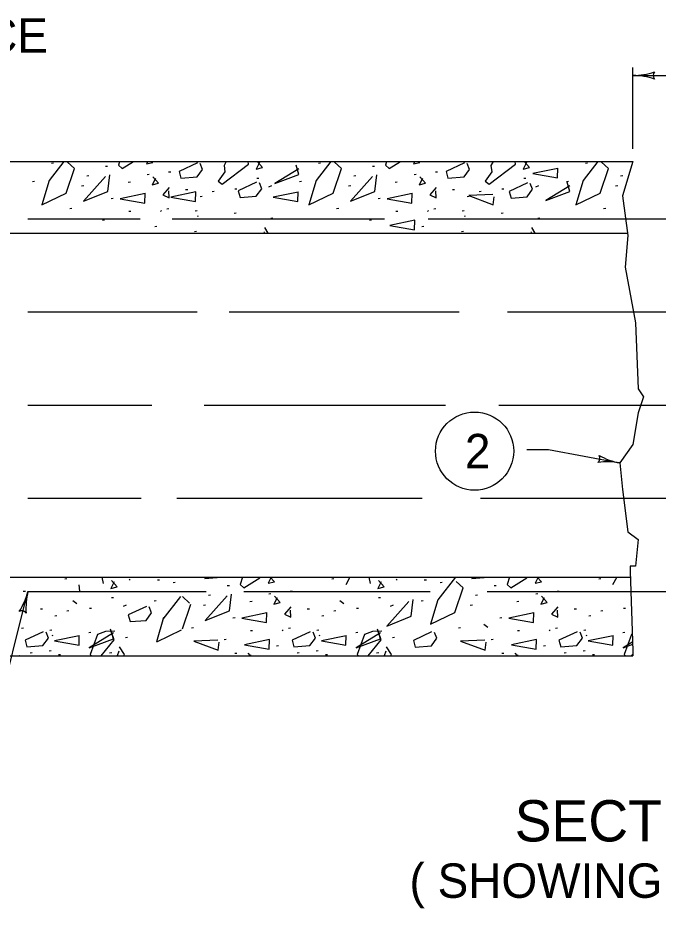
# Model space of a CAD drawing. Extents: x 1007 to 1035.5, y 1000.5 to 1021.5.
# Drawn here: x 1011.6 to 1015.32, y 1006.84 to 1012.01 of the extents above; entities that cross this region are included whole.
import ezdxf

# ---------------------------------------------------------------- set-up
doc = ezdxf.new("R2010")
doc.units = 0
doc.layers.add('Level 1', color=7, linetype='Continuous')

msp = doc.modelspace()

# ---------------------------------------------------------------- linework, layer by layer
at = {"layer": 'Level 1'}
for p, q in [((1015.1748, 1011.2515), (1015.1748, 1011.7252)), ((1015.1748, 1011.6788), (1015.4183, 1011.6788)), ((1008.6292, 1011.1788), (1015.1748, 1011.1788)), ((1011.6558, 1010.8455), (1012.3083, 1010.8455)), ((1012.4944, 1010.8455), (1013.7293, 1010.8455)), ((1013.9831, 1010.8455), (1016.1558, 1010.8455)), ((1008.6292, 1010.7622), (1015.1423, 1010.7622)), ((1011.6558, 1010.3038), (1012.641, 1010.3038)), ((1012.8271, 1010.3038), (1014.1636, 1010.3038)), ((1014.4455, 1010.3038), (1016.1558, 1010.3038)), ((1011.6558, 1009.7622), (1012.3759, 1009.7622)), ((1012.6805, 1009.7622), (1014.0847, 1009.7622)), ((1014.3948, 1009.7622), (1016.1558, 1009.7622)), ((1014.5583, 1009.5033), (1014.6833, 1009.5033)), ((1014.6833, 1009.5033), (1015.098, 1009.4258)), ((1011.6558, 1009.2205), (1012.3139, 1009.2205)), ((1012.5226, 1009.2205), (1013.9493, 1009.2205)), ((1014.2877, 1009.2205), (1016.1558, 1009.2205)), ((1008.6292, 1008.7622), (1015.1606, 1008.7622)), ((1011.3828, 1007.5903), (1011.6558, 1008.6788)), ((1011.6558, 1008.6788), (1012.6918, 1008.6788)), ((1012.9117, 1008.6788), (1013.9944, 1008.6788)), ((1014.3271, 1008.6788), (1016.1558, 1008.6788)), ((1008.6292, 1008.3038), (1015.1748, 1008.3038)), ((1015.1643, 1008.3038), (1015.1748, 1008.3144))]:
    msp.add_line(p, q, dxfattribs=at)
for points in [[(1011.8651, 1011.1788), (1011.7789, 1011.0683)], [(1011.8042, 1011.1685), (1011.7923, 1011.167)], [(1011.879, 1010.9952), (1011.9268, 1011.1371)], [(1011.9268, 1011.1371), (1011.8865, 1011.1744)], [(1012.1194, 1011.1502), (1012.1074, 1011.1487)], [(1012.1888, 1011.1788), (1012.1823, 1011.158)], [(1012.1823, 1011.158), (1012.2032, 1011.1371)], [(1012.2032, 1011.1371), (1012.2688, 1011.1788)], [(1012.3532, 1011.1788), (1012.3462, 1011.1641)], [(1012.3462, 1011.1641), (1012.382, 1011.173)], [(1012.382, 1011.173), (1012.3768, 1011.1788)], [(1012.6413, 1011.1703), (1012.5353, 1011.121), (1012.5457, 1011.0822), (1012.6398, 1011.0896), (1012.6712, 1011.1329), (1012.6578, 1011.1673)], [(1012.7857, 1011.0459), (1012.9395, 1011.1624)], [(1012.8083, 1011.1788), (1012.7962, 1011.155)], [(1012.7962, 1011.155), (1012.8006, 1011.1177)], [(1012.9395, 1011.1624), (1012.9367, 1011.1788)], [(1013.0018, 1011.1721), (1012.9838, 1011.1348)], [(1012.9838, 1011.1348), (1013.0198, 1011.1437)], [(1013.0198, 1011.1437), (1012.9887, 1011.1788)], [(1013.2318, 1011.1366), (1013.0913, 1011.05), (1013.2318, 1011.1023), (1013.2153, 1011.1575)], [(1013.4179, 1011.1788), (1013.3318, 1011.0683)], [(1013.3571, 1011.1685), (1013.3452, 1011.167)], [(1013.4319, 1010.9952), (1013.4798, 1011.1371)], [(1013.4798, 1011.1371), (1013.4394, 1011.1744)], [(1013.6723, 1011.1502), (1013.6603, 1011.1487)], [(1013.7417, 1011.1788), (1013.7352, 1011.158)], [(1013.7352, 1011.158), (1013.7561, 1011.1371)], [(1013.7561, 1011.1371), (1013.8218, 1011.1788)], [(1013.9061, 1011.1788), (1013.8991, 1011.1641)], [(1013.8991, 1011.1641), (1013.9349, 1011.173)], [(1013.9349, 1011.173), (1013.9298, 1011.1788)], [(1014.1942, 1011.1703), (1014.0882, 1011.121), (1014.0986, 1011.0822), (1014.1928, 1011.0896), (1014.2241, 1011.1329), (1014.2107, 1011.1673)], [(1014.3386, 1011.0459), (1014.4924, 1011.1624)], [(1014.3613, 1011.1788), (1014.3491, 1011.155)], [(1014.3491, 1011.155), (1014.3535, 1011.1177)], [(1014.4924, 1011.1624), (1014.4896, 1011.1788)], [(1014.5547, 1011.1721), (1014.5368, 1011.1348)], [(1014.5368, 1011.1348), (1014.5727, 1011.1437)], [(1014.5727, 1011.1437), (1014.5416, 1011.1788)], [(1014.738, 1011.1388), (1014.5931, 1011.109), (1014.7365, 1011.0836), (1014.738, 1011.1403)], [(1014.9708, 1011.1788), (1014.8848, 1011.0683)], [(1014.91, 1011.1685), (1014.8981, 1011.167)], [(1014.9848, 1010.9952), (1015.0327, 1011.1371)], [(1015.0327, 1011.1371), (1014.9923, 1011.1744)], [(1015.1748, 1011.1788), (1015.1133, 1010.9789), (1015.1441, 1010.7483), (1015.1288, 1010.5637), (1015.1903, 1010.2408), (1015.2056, 1009.8563), (1015.2363, 1009.8102), (1015.2056, 1009.7179), (1015.1748, 1009.5334), (1015.098, 1009.4258), (1015.1133, 1009.272), (1015.1441, 1009.0259), (1015.2056, 1008.9798), (1015.1903, 1008.826), (1015.1595, 1008.826), (1015.1595, 1008.7953), (1015.1748, 1008.3339), (1015.1748, 1008.3038)], [(1012.1076, 1011.0908), (1011.9791, 1010.9473), (1012.121, 1011.0041), (1012.1314, 1011.1012)], [(1012.0094, 1011.0952), (1011.9975, 1011.0937)], [(1012.3613, 1011.1025), (1012.3493, 1011.101)], [(1012.397, 1011.0804), (1012.3791, 1011.0431), (1012.415, 1011.0521), (1012.3821, 1011.0894)], [(1012.4859, 1011.1172), (1012.474, 1011.1157)], [(1012.8006, 1011.1177), (1012.7618, 1011.0638)], [(1012.999, 1011.0805), (1012.9871, 1011.079)], [(1013.6605, 1011.0908), (1013.532, 1010.9473), (1013.6739, 1011.0041), (1013.6843, 1011.1012)], [(1013.5623, 1011.0952), (1013.5504, 1011.0937)], [(1013.9143, 1011.1025), (1013.9023, 1011.101)], [(1013.9499, 1011.0804), (1013.932, 1011.0431), (1013.9679, 1011.0521), (1013.935, 1011.0894)], [(1014.0388, 1011.1172), (1014.0269, 1011.1157)], [(1014.3535, 1011.1177), (1014.3147, 1011.0638)], [(1014.5519, 1011.0805), (1014.54, 1011.079)], [(1015.1153, 1011.0952), (1015.1033, 1011.0937)], [(1011.6943, 1011.0622), (1011.6823, 1011.0608)], [(1011.7789, 1011.0683), (1011.7372, 1010.9264)], [(1011.9802, 1011.0366), (1011.9682, 1011.0351)], [(1012.2513, 1011.0586), (1012.2394, 1011.0571)], [(1012.4765, 1011.0265), (1012.4407, 1010.9847), (1012.4765, 1010.9668), (1012.475, 1011.0086)], [(1012.7618, 1011.0638), (1012.7857, 1011.0459)], [(1012.9855, 1011.0576), (1012.8794, 1011.0083), (1012.8899, 1010.9694), (1012.984, 1010.9769), (1013.0153, 1011.0203), (1013.0019, 1011.0546)], [(1013.0724, 1011.037), (1013.0545, 1011.0295)], [(1013.2472, 1011.0622), (1013.2353, 1011.0608)], [(1013.3318, 1011.0683), (1013.2901, 1010.9264)], [(1013.5331, 1011.0366), (1013.5211, 1011.0351)], [(1013.8043, 1011.0586), (1013.7923, 1011.0571)], [(1014.0294, 1011.0265), (1013.9936, 1010.9847), (1014.0294, 1010.9668), (1014.0279, 1011.0086)], [(1014.3147, 1011.0638), (1014.3386, 1011.0459)], [(1014.5615, 1011.0543), (1014.4554, 1011.005), (1014.4659, 1010.9661), (1014.56, 1010.9736), (1014.5913, 1011.0169), (1014.5779, 1011.0513)], [(1014.6253, 1011.037), (1014.6074, 1011.0295)], [(1014.8078, 1011.0377), (1014.6673, 1010.9511), (1014.8078, 1011.0033), (1014.7913, 1011.0586)], [(1014.8001, 1011.0622), (1014.7882, 1011.0608)], [(1014.8848, 1011.0683), (1014.843, 1010.9264)], [(1015.086, 1011.0366), (1015.074, 1011.0351)], [(1011.7372, 1010.9264), (1011.879, 1010.9952)], [(1012.3376, 1010.9922), (1012.1927, 1010.9623), (1012.3361, 1010.9369), (1012.3376, 1010.9937)], [(1012.6324, 1011.0015), (1012.4875, 1010.9717), (1012.6309, 1010.9463), (1012.6324, 1011.003)], [(1012.5849, 1011.0146), (1012.5729, 1011.0131)], [(1012.7388, 1011.0036), (1012.7268, 1011.0021)], [(1012.8708, 1011.0183), (1012.8588, 1011.0168)], [(1013.2279, 1011.0004), (1013.083, 1010.9706), (1013.2264, 1010.9452), (1013.2279, 1011.0019)], [(1013.2901, 1010.9264), (1013.4319, 1010.9952)], [(1013.8905, 1010.9922), (1013.7456, 1010.9623), (1013.889, 1010.9369), (1013.8905, 1010.9937)], [(1014.1378, 1011.0146), (1014.1258, 1011.0131)], [(1014.3601, 1010.9859), (1014.2197, 1010.98), (1014.3615, 1010.9263), (1014.3675, 1010.9725)], [(1014.2918, 1011.0036), (1014.2798, 1011.0021)], [(1014.4237, 1011.0183), (1014.4118, 1011.0168)], [(1014.843, 1010.9264), (1014.9848, 1010.9952)], [(1012.1524, 1010.9633), (1012.1404, 1010.9618)], [(1012.6692, 1010.9743), (1012.6573, 1010.9728)], [(1013.7053, 1010.9633), (1013.6933, 1010.9618)], [(1014.2221, 1010.9743), (1014.2102, 1010.9728)], [(1011.9105, 1010.9046), (1011.8985, 1010.9031)], [(1012.255, 1010.8884), (1012.2431, 1010.8869)], [(1012.4332, 1010.8927), (1012.4272, 1010.8882)], [(1012.4749, 1010.9031), (1012.463, 1010.9016)], [(1012.6398, 1010.8921), (1012.6279, 1010.8906)], [(1012.8671, 1010.8774), (1012.8552, 1010.8759)], [(1013.4634, 1010.9046), (1013.4514, 1010.9031)], [(1013.8079, 1010.8884), (1013.796, 1010.8869)], [(1013.9861, 1010.8927), (1013.9801, 1010.8882)], [(1014.0278, 1010.9031), (1014.0159, 1010.9016)], [(1014.1928, 1010.8921), (1014.1808, 1010.8906)], [(1014.42, 1010.8774), (1014.4081, 1010.8759)], [(1015.0163, 1010.9046), (1015.0043, 1010.9031)], [(1012.1011, 1010.8371), (1012.0892, 1010.8356)], [(1012.6483, 1010.8583), (1012.6423, 1010.8613)], [(1013.0797, 1010.8481), (1013.0677, 1010.8466)], [(1013.654, 1010.8371), (1013.6421, 1010.8356)], [(1013.9052, 1010.8367), (1013.7603, 1010.8068), (1013.9037, 1010.7814), (1013.9052, 1010.8382)], [(1014.2012, 1010.8583), (1014.1952, 1010.8613)], [(1014.6326, 1010.8481), (1014.6206, 1010.8466)], [(1012.4053, 1010.8004), (1012.3933, 1010.7989)], [(1012.6362, 1010.7711), (1012.6243, 1010.7696)], [(1013.0292, 1010.7687), (1013.027, 1010.7622)], [(1013.0538, 1010.7622), (1013.0336, 1010.7941)], [(1013.9582, 1010.8004), (1013.9463, 1010.7989)], [(1014.1891, 1010.7711), (1014.1772, 1010.7696)], [(1014.5821, 1010.7687), (1014.5799, 1010.7622)], [(1014.6067, 1010.7623), (1014.5865, 1010.7941)], [(1011.8827, 1008.7522), (1011.8707, 1008.7507)], [(1012.0943, 1008.7241), (1012.0878, 1008.7622)], [(1012.2512, 1008.7435), (1012.2438, 1008.7495)], [(1012.683, 1008.7622), (1012.6853, 1008.7538)], [(1012.6853, 1008.7538), (1012.7794, 1008.7613)], [(1012.7794, 1008.7613), (1012.78, 1008.7622)], [(1012.9034, 1008.7622), (1012.89, 1008.7197)], [(1012.9109, 1008.6988), (1013.005, 1008.7585)], [(1013.005, 1008.7585), (1013.0042, 1008.7622)], [(1013.0713, 1008.7622), (1013.0539, 1008.7258)], [(1013.0898, 1008.7347), (1013.0655, 1008.7622)], [(1013.4356, 1008.7522), (1013.4236, 1008.7507)], [(1013.5272, 1008.7622), (1013.5039, 1008.7167)], [(1013.6473, 1008.7241), (1013.6407, 1008.7622)], [(1013.8041, 1008.7435), (1013.7967, 1008.7495)], [(1014.1425, 1008.7622), (1014.0396, 1008.63)], [(1014.2359, 1008.7622), (1014.2383, 1008.7538)], [(1014.2383, 1008.7538), (1014.3323, 1008.7613)], [(1014.3323, 1008.7613), (1014.3329, 1008.7622)], [(1014.4563, 1008.7622), (1014.4429, 1008.7197)], [(1014.4638, 1008.6988), (1014.5579, 1008.7585)], [(1014.5579, 1008.7585), (1014.5571, 1008.7622)], [(1014.6243, 1008.7622), (1014.6068, 1008.7258)], [(1014.6427, 1008.7347), (1014.6184, 1008.7622)], [(1014.9885, 1008.7522), (1014.9765, 1008.7507)], [(1015.0801, 1008.7622), (1015.0568, 1008.7167)], [(1011.951, 1008.7167), (1011.9554, 1008.6793)], [(1012.1566, 1008.7338), (1012.1387, 1008.6964), (1012.1746, 1008.7053), (1012.1417, 1008.7427)], [(1012.4203, 1008.7448), (1012.4084, 1008.7433)], [(1012.5119, 1008.7302), (1012.5, 1008.7287)], [(1012.8272, 1008.7118), (1012.8152, 1008.7103)], [(1012.89, 1008.7197), (1012.9109, 1008.6988)], [(1013.0539, 1008.7258), (1013.0898, 1008.7347)], [(1013.7095, 1008.7338), (1013.6916, 1008.6964), (1013.7275, 1008.7053), (1013.6946, 1008.7427)], [(1013.9733, 1008.7448), (1013.9613, 1008.7433)], [(1014.0648, 1008.7302), (1014.0529, 1008.7287)], [(1014.1397, 1008.5568), (1014.1875, 1008.6988)], [(1014.1875, 1008.6988), (1014.1472, 1008.7361)], [(1014.3801, 1008.7118), (1014.3681, 1008.7103)], [(1014.4429, 1008.7197), (1014.4638, 1008.6988)], [(1014.6068, 1008.7258), (1014.6427, 1008.7347)], [(1011.6408, 1008.6788), (1011.6288, 1008.6773)], [(1012.5438, 1008.6494), (1012.4409, 1008.5173)], [(1012.5958, 1008.6108), (1012.5555, 1008.6481)], [(1012.8153, 1008.6524), (1012.6868, 1008.509), (1012.8288, 1008.5658), (1012.8392, 1008.6628)], [(1012.7172, 1008.6568), (1012.7053, 1008.6553)], [(1013.0691, 1008.6642), (1013.0571, 1008.6627)], [(1013.1048, 1008.6421), (1013.0868, 1008.6048), (1013.1228, 1008.6138), (1013.0898, 1008.6511)], [(1013.1937, 1008.6788), (1013.1818, 1008.6773)], [(1014.2701, 1008.6568), (1014.2582, 1008.6553)], [(1014.622, 1008.6642), (1014.61, 1008.6627)], [(1014.6577, 1008.6421), (1014.6398, 1008.6048), (1014.6757, 1008.6138), (1014.6428, 1008.6511)], [(1014.7466, 1008.6788), (1014.7347, 1008.6773)], [(1011.9166, 1008.6255), (1011.9405, 1008.6076)], [(1012.1538, 1008.6422), (1012.1419, 1008.6407)], [(1012.2273, 1008.5987), (1012.2093, 1008.5912)], [(1012.402, 1008.6238), (1012.3901, 1008.6224)], [(1012.5551, 1008.4618), (1012.6029, 1008.6037)], [(1012.6879, 1008.5983), (1012.6759, 1008.5968)], [(1012.9591, 1008.6203), (1012.9472, 1008.6188)], [(1013.4695, 1008.6255), (1013.4934, 1008.6076)], [(1013.7068, 1008.6422), (1013.6948, 1008.6407)], [(1013.8717, 1008.6208), (1013.7432, 1008.4773), (1013.8851, 1008.5341), (1013.8955, 1008.6312)], [(1013.7802, 1008.5987), (1013.7623, 1008.5912)], [(1013.9549, 1008.6238), (1013.943, 1008.6224)], [(1014.0396, 1008.63), (1013.9978, 1008.4881)], [(1014.2408, 1008.5983), (1014.2288, 1008.5968)], [(1014.512, 1008.6203), (1014.5001, 1008.6188)], [(1011.7398, 1008.5763), (1011.7278, 1008.5748)], [(1011.8937, 1008.5653), (1011.8817, 1008.5638)], [(1012.0256, 1008.5799), (1012.0137, 1008.5784)], [(1012.3453, 1008.5911), (1012.2393, 1008.5418), (1012.2497, 1008.503), (1012.3438, 1008.5104), (1012.3752, 1008.5538), (1012.3618, 1008.5881)], [(1013.0453, 1008.5538), (1012.9004, 1008.524), (1013.0438, 1008.4986), (1013.0453, 1008.5553)], [(1013.1843, 1008.5882), (1013.1484, 1008.5463), (1013.1843, 1008.5284), (1013.1828, 1008.5703)], [(1013.2927, 1008.5763), (1013.2807, 1008.5748)], [(1013.4466, 1008.5653), (1013.4346, 1008.5638)], [(1013.5785, 1008.5799), (1013.5666, 1008.5784)], [(1013.9978, 1008.4881), (1014.1397, 1008.5568)], [(1014.5983, 1008.5538), (1014.4533, 1008.524), (1014.5968, 1008.4986), (1014.5983, 1008.5553)], [(1014.7372, 1008.5882), (1014.7013, 1008.5463), (1014.7372, 1008.5284), (1014.7357, 1008.5703)], [(1014.8456, 1008.5763), (1014.8336, 1008.5748)], [(1014.9995, 1008.5653), (1014.9875, 1008.5638)], [(1015.1314, 1008.5799), (1015.1195, 1008.5784)], [(1011.824, 1008.5359), (1011.8121, 1008.5344)], [(1012.4443, 1008.5279), (1012.4026, 1008.386)], [(1012.8602, 1008.5249), (1012.8482, 1008.5234)], [(1013.3769, 1008.5359), (1013.365, 1008.5344)], [(1014.4131, 1008.5249), (1014.4011, 1008.5234)], [(1014.9298, 1008.5359), (1014.9179, 1008.5344)], [(1011.6298, 1008.4648), (1011.6178, 1008.4633)], [(1011.7448, 1008.4445), (1011.6388, 1008.3953), (1011.6493, 1008.3563), (1011.7433, 1008.3638), (1011.7747, 1008.4072), (1011.7613, 1008.4415)], [(1011.7947, 1008.4538), (1011.7828, 1008.4523)], [(1012.0219, 1008.4391), (1012.01, 1008.4376)], [(1012.1526, 1008.4378), (1012.0122, 1008.3513), (1012.1526, 1008.4035), (1012.1362, 1008.4588)], [(1012.1063, 1008.4453), (1012.06, 1008.4274)], [(1012.1616, 1008.4468), (1012.1063, 1008.4453)], [(1012.1571, 1008.3975), (1012.1392, 1008.4483)], [(1012.4062, 1008.3859), (1012.548, 1008.4547)], [(1012.6183, 1008.4663), (1012.6063, 1008.4648)], [(1012.9628, 1008.4501), (1012.9508, 1008.4486)], [(1013.1409, 1008.4543), (1013.1349, 1008.4498)], [(1013.1827, 1008.4648), (1013.1708, 1008.4633)], [(1013.2978, 1008.4445), (1013.1917, 1008.3953), (1013.2022, 1008.3563), (1013.2963, 1008.3638), (1013.3276, 1008.4072), (1013.3142, 1008.4415)], [(1013.3476, 1008.4538), (1013.3357, 1008.4523)], [(1013.5748, 1008.4391), (1013.5629, 1008.4376)], [(1013.7055, 1008.4378), (1013.5651, 1008.3513), (1013.7055, 1008.4035), (1013.6891, 1008.4588)], [(1013.6593, 1008.4453), (1013.6129, 1008.4274)], [(1013.7145, 1008.4468), (1013.6593, 1008.4453)], [(1013.71, 1008.3975), (1013.6921, 1008.4483)], [(1014.0038, 1008.4431), (1013.8978, 1008.3938), (1013.9083, 1008.355), (1014.0024, 1008.3624), (1014.0338, 1008.4058), (1014.0203, 1008.4401)], [(1014.1712, 1008.4663), (1014.1592, 1008.4648)], [(1014.3074, 1008.4881), (1014.3313, 1008.4702)], [(1014.5157, 1008.4501), (1014.5038, 1008.4486)], [(1014.6938, 1008.4543), (1014.6878, 1008.4498)], [(1014.7356, 1008.4648), (1014.7237, 1008.4633)], [(1014.8507, 1008.4445), (1014.7446, 1008.3953), (1014.7551, 1008.3563), (1014.8492, 1008.3638), (1014.8805, 1008.4072), (1014.8671, 1008.4415)], [(1014.9005, 1008.4538), (1014.8886, 1008.4523)], [(1015.1278, 1008.4391), (1015.1158, 1008.4376)], [(1011.8031, 1008.4199), (1011.7971, 1008.4229)], [(1011.9543, 1008.4203), (1011.8093, 1008.3905), (1011.9528, 1008.3651), (1011.9543, 1008.4218)], [(1012.06, 1008.4274), (1012.0182, 1008.3109)], [(1012.0812, 1008.3038), (1012.1571, 1008.3975)], [(1012.2345, 1008.4098), (1012.2225, 1008.4083)], [(1012.7601, 1008.396), (1012.6197, 1008.3901), (1012.7615, 1008.3363), (1012.7675, 1008.3826)], [(1012.8088, 1008.3988), (1012.7969, 1008.3973)], [(1013.06, 1008.3983), (1012.9151, 1008.3685), (1013.0585, 1008.3431), (1013.06, 1008.3998)], [(1013.356, 1008.4199), (1013.35, 1008.4229)], [(1013.5072, 1008.4203), (1013.3623, 1008.3905), (1013.5057, 1008.3651), (1013.5072, 1008.4218)], [(1013.6129, 1008.4274), (1013.5711, 1008.3109)], [(1013.6341, 1008.3038), (1013.71, 1008.3975)], [(1013.7874, 1008.4098), (1013.7754, 1008.4083)], [(1014.313, 1008.396), (1014.1726, 1008.3901), (1014.3144, 1008.3363), (1014.3204, 1008.3826)], [(1014.3618, 1008.3988), (1014.3498, 1008.3973)], [(1014.6129, 1008.3983), (1014.468, 1008.3685), (1014.6114, 1008.3431), (1014.6129, 1008.3998)], [(1014.9089, 1008.4199), (1014.9029, 1008.4229)], [(1015.0601, 1008.4203), (1014.9152, 1008.3905), (1015.0586, 1008.3651), (1015.0601, 1008.4218)], [(1015.1748, 1008.3863), (1015.118, 1008.3513)], [(1015.1658, 1008.4274), (1015.124, 1008.3109)], [(1015.1748, 1008.4309), (1015.1658, 1008.4274)], [(1012.2168, 1008.3109), (1012.1884, 1008.3558)], [(1013.113, 1008.3621), (1013.1011, 1008.3606)], [(1013.7698, 1008.3109), (1013.7413, 1008.3558)], [(1014.6659, 1008.3621), (1014.654, 1008.3606)], [(1015.118, 1008.3513), (1015.1748, 1008.3724)], [(1011.6077, 1008.3038), (1011.6066, 1008.305)], [(1011.6811, 1008.3218), (1011.6691, 1008.3203)], [(1011.791, 1008.3328), (1011.7791, 1008.3313)], [(1011.846, 1008.3108), (1011.834, 1008.3093)], [(1012.0182, 1008.3109), (1012.0249, 1008.3038)], [(1012.1429, 1008.3218), (1012.1309, 1008.3203)], [(1012.184, 1008.3303), (1012.1753, 1008.3038)], [(1012.2136, 1008.3038), (1012.2168, 1008.3109)], [(1012.8712, 1008.3181), (1012.8592, 1008.3167)], [(1012.9498, 1008.3038), (1012.9359, 1008.3197)], [(1012.9508, 1008.3107), (1012.9475, 1008.3038)], [(1013.1605, 1008.3038), (1013.1595, 1008.305)], [(1013.234, 1008.3218), (1013.222, 1008.3203)], [(1013.3439, 1008.3328), (1013.332, 1008.3313)], [(1013.3989, 1008.3108), (1013.3869, 1008.3093)], [(1013.5711, 1008.3109), (1013.5778, 1008.3038)], [(1013.6958, 1008.3218), (1013.6838, 1008.3203)], [(1013.7369, 1008.3303), (1013.7283, 1008.3038)], [(1013.7665, 1008.3038), (1013.7698, 1008.3109)], [(1014.4241, 1008.3181), (1014.4121, 1008.3167)], [(1014.5028, 1008.3038), (1014.4888, 1008.3197)], [(1014.5038, 1008.3107), (1014.5004, 1008.3038)], [(1014.7134, 1008.3038), (1014.7124, 1008.305)], [(1014.7869, 1008.3218), (1014.7749, 1008.3203)], [(1014.8968, 1008.3328), (1014.8849, 1008.3313)], [(1014.9518, 1008.3108), (1014.9398, 1008.3093)], [(1015.124, 1008.3109), (1015.1308, 1008.3038)]]:
    msp.add_lwpolyline(points, dxfattribs=at)
msp.add_circle((1014.2538, 1009.4945), 0.2274, dxfattribs=at)
for centre, radius, start, end in [((1015.1748, 1012.0698), 0.3909, 269.9878, 270), ((1015.1748, 1012.0698), 0.3909, 270, 288.6688), ((1015.1748, 1011.2879), 0.3909, 71.3472, 89.9939), ((1015.3235, 1011.6788), 0.0313, 138.7746, 220.8913), ((1014.9519, 1009.4531), 0.0313, 308.1772, 30.2939), ((1015.0261, 1009.0415), 0.3909, 79.4026, 98.0714), ((1015.1699, 1009.81), 0.3909, 240.7498, 259.3965), ((1015.0261, 1009.0415), 0.3909, 79.3904, 79.4026), ((1011.2766, 1008.774), 0.3909, 327.2645, 345.9112), ((1012.035, 1008.5837), 0.3909, 165.9173, 184.5861), ((1012.035, 1008.5837), 0.3909, 165.9051, 165.9173), ((1011.6196, 1008.5347), 0.0313, 34.6919, 116.8086)]:
    msp.add_arc(centre, radius, start, end, dxfattribs=at)

# ---------------------------------------------------------------- texts
for s, height, p in [('EXIST. CAST-IN-PLACE', 0.2, (1008.8153, 1011.8112)), ('2', 0.2, (1014.1972, 1009.3945)), ('SECTION A-A', 0.24, (1014.4869, 1007.2247)), ('( SHOWING STEEL LAP )', 0.2, (1013.875, 1006.8968))]:
    msp.add_text(s, height=height, dxfattribs=at).set_placement(p)

doc.saveas('drawing.dxf')
